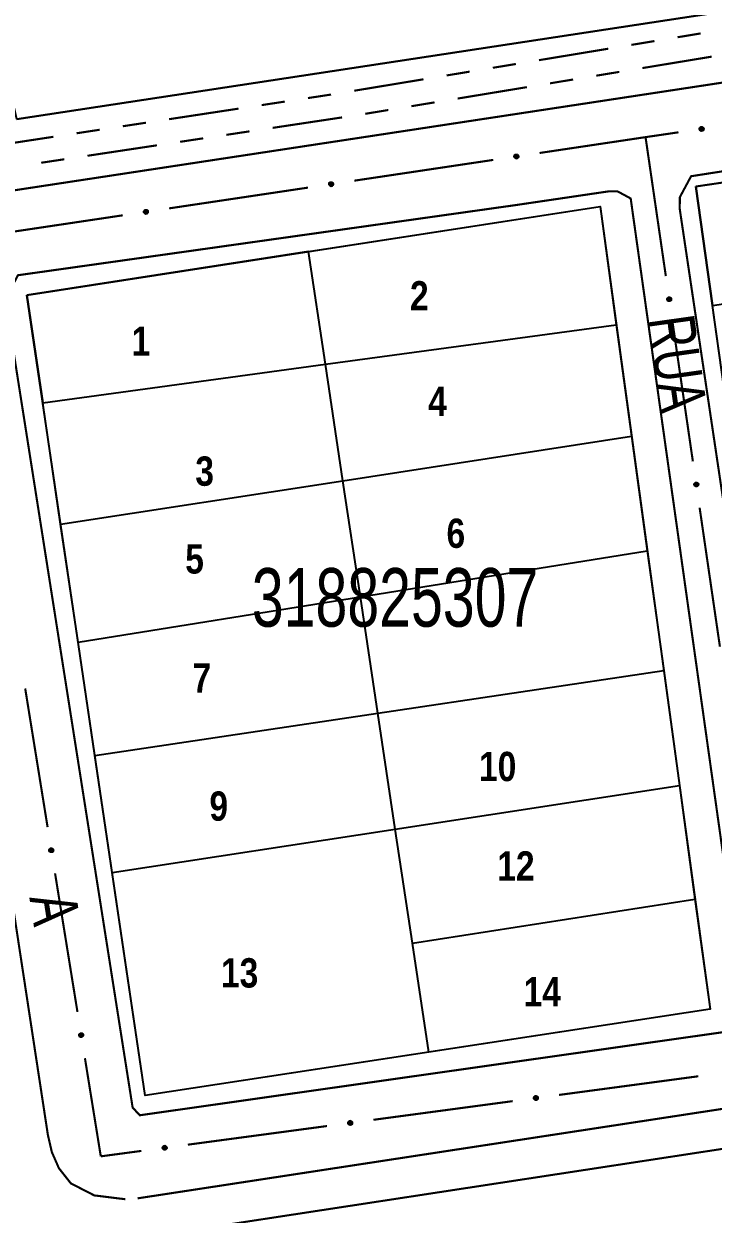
# Model space of a CAD drawing. Extents: x 203591 to 208218, y 4854879 to 4857795.
# Drawn here: x 204656.3 to 204715.2, y 4855234.4 to 4855336.1 of the extents above; entities that cross this region are included whole.
import ezdxf
from ezdxf.enums import TextEntityAlignment as Align

# ---------------------------------------------------------------- set-up
doc = ezdxf.new("R2010")
doc.units = 0
doc.header["$LTSCALE"] = 1.5
doc.header["$MEASUREMENT"] = 0
doc.linetypes.add('PHANTOMX2', pattern=[5, 2.5, -0.5, 0.5, -0.5, 0.5, -0.5])
for name, color, linetype in [('CD-MALHA-LOTES', 40, 'CONTINUOUS'), ('CD_TXT_QUADRA', 7, 'CONTINUOUS'), ('RU-QUADRAS', 210, 'CONTINUOUS'), ('SV-EIXO-RUA-PAV', 20, 'CONTINUOUS'), ('SV-RUA-NAO-PAV-S-GUIA-C-GUIA', 7, 'PHANTOMX2'), ('SV-RUA-PAVIM-S-GUIA-C-GUIA', 7, 'CONTINUOUS'), ('SV-TXT-RUA-PAV-S-GUIA-C-GUIA', 7, 'CONTINUOUS'), ('Th_NmrPorta', 7, 'CONTINUOUS')]:
    doc.layers.add(name, color=color, linetype=linetype)
doc.styles.add('ARIAL', font='ARIAL.TTF')
doc.styles.get("Standard").update_dxf_attribs({"font": 'swisscbo.ttf'})

msp = doc.modelspace()

# ---------------------------------------------------------------- linework, layer by layer
at = {"layer": 'CD-MALHA-LOTES', "linetype": 'Continuous', "flags": 128}
for points in [[(204655.72, 4855327.94), (204821.1, 4855353.14)], [(205336.35, 4855334.88), (204671.74, 4855233.19)], [(204738.48, 4855325.82), (204713.74, 4855322.18)], [(204713.74, 4855322.18), (204715.16, 4855312.03)], [(204680.64, 4855316.63), (204705.56, 4855320.47)], [(204705.56, 4855320.47), (204706.94, 4855310.37)], [(204680.64, 4855316.63), (204656.58, 4855312.92)], [(204682.09, 4855307), (204680.64, 4855316.63)], [(204715.16, 4855312.03), (204739.9, 4855315.78)], [(204656.58, 4855312.92), (204657.94, 4855303.72)], [(204716.55, 4855302.12), (204715.16, 4855312.03)], [(204682.09, 4855307), (204706.94, 4855310.37)], [(204706.94, 4855310.37), (204708.24, 4855300.86)], [(204657.94, 4855303.72), (204682.09, 4855307)], [(204683.58, 4855297.05), (204682.09, 4855307)], [(204659.47, 4855293.33), (204657.94, 4855303.72)], [(204683.58, 4855297.05), (204708.24, 4855300.86)], [(204708.24, 4855300.86), (204709.58, 4855291.07)], [(204659.47, 4855293.33), (204683.58, 4855297.05)], [(204685.08, 4855287.13), (204683.58, 4855297.05)], [(204660.96, 4855283.25), (204659.47, 4855293.33)], [(204685.08, 4855287.13), (204709.58, 4855291.07)], [(204709.58, 4855291.07), (204710.99, 4855280.84)], [(204660.96, 4855283.25), (204685.08, 4855287.13)], [(204686.57, 4855277.19), (204685.08, 4855287.13)], [(204662.39, 4855273.57), (204660.96, 4855283.25)], [(204686.57, 4855277.19), (204710.99, 4855280.84)], [(204710.99, 4855280.84), (204712.33, 4855271.02)], [(204662.39, 4855273.57), (204686.57, 4855277.19)], [(204688.06, 4855267.29), (204686.57, 4855277.19)], [(204663.87, 4855263.57), (204662.39, 4855273.57)], [(204688.06, 4855267.29), (204712.33, 4855271.02)], [(204712.33, 4855271.02), (204713.66, 4855261.31)], [(204663.87, 4855263.57), (204688.06, 4855267.29)], [(204689.53, 4855257.54), (204688.06, 4855267.29)], [(204665.32, 4855253.75), (204663.87, 4855263.57)], [(204689.53, 4855257.54), (204713.66, 4855261.31)], [(204713.66, 4855261.31), (204714.95, 4855251.91)], [(204690.93, 4855248.23), (204689.53, 4855257.54)], [(204666.69, 4855244.51), (204665.32, 4855253.75)], [(204714.95, 4855251.91), (204690.93, 4855248.23)], [(204690.93, 4855248.23), (204666.69, 4855244.51)]]:
    msp.add_lwpolyline(points, dxfattribs=at)
at = {"layer": 'RU-QUADRAS', "color": 6, "linetype": 'Continuous'}
for points in [[(204547.36, 4855385.95), (204551.4, 4855388.58), (204548.94, 4855392.1), (204550, 4855394.9), (204635.49, 4855407.78), (204656.53, 4855410.63), (204661.68, 4855380.31), (204664.85, 4855380.81), (204659.82, 4855411.13), (204753.86, 4855425.28), (204831.71, 4855435.78), (205243.14, 4855499.43), (205252.37, 4855496.45), (205347, 4855512.18), (205352.03, 4855428.25), (204822.09, 4855347.88), (204821.1, 4855353.14), (204655.72, 4855327.94), (204655.01, 4855331.08), (204597.05, 4855320.81), (204560.71, 4855374.54), (204557.02, 4855371.9)], [(204713.74, 4855322.18), (204763.01, 4855329.44), (204772.4, 4855260.88), (204723.42, 4855253.05)], [(204656.58, 4855312.92), (204705.56, 4855320.47), (204714.95, 4855251.91), (204666.69, 4855244.51)]]:
    msp.add_lwpolyline(points, close=True, dxfattribs=at)
msp.add_lwpolyline([(204671.74, 4855233.19), (205349.53, 4855336.89), (205371.1, 4855089.17), (205374.06, 4855058.83), (205373.76, 4855056.38, -0.2098970509), (205368.65, 4855051.04, -0.101494221), (205355.18, 4855045.65), (205311.87, 4855038.63), (205310.88, 4855041.34), (205273.01, 4855035.5), (205273.43, 4855033.22), (205000.47, 4854990.15), (205000.49, 4854989.01), (204989.08, 4854987.74), (204988.92, 4854989.2), (204842.03, 4854964.17), (204815.26, 4855011.65), (204825.16, 4855013.03)], format="xyb", close=True, dxfattribs=at)
at = {"layer": 'SV-EIXO-RUA-PAV', "const_width": 0.18, "flags": 128}
for points in [[(204700.384419, 4855325.055795), (204709.285441, 4855326.386887)], [(204709.285441, 4855326.386887), (204709.44, 4855326.41)], [(204709.44, 4855326.41), (204712.253586, 4855326.822904)], [(204709.44, 4855326.41), (204711.172477, 4855314.53572)], [(204684.56038, 4855322.689408), (204696.428409, 4855324.464198)], [(204668.73634, 4855320.323022), (204680.60437, 4855322.097812)], [(204652.912301, 4855317.956635), (204664.780331, 4855319.731425)], [(204711.749969, 4855310.577627), (204713.482446, 4855298.703347)], [(204714.059938, 4855294.745254), (204715.792415, 4855282.870974)], [(204658.354952, 4855267.453269), (204656.441117, 4855279.299671)], [(204660.906734, 4855251.658067), (204658.992898, 4855263.504469)], [(204662.9, 4855239.32), (204661.544679, 4855247.709267)], [(204713.945333, 4855246.162938), (204702.051728, 4855244.568528)], [(204698.087192, 4855244.037058), (204686.193587, 4855242.442647)], [(204682.229052, 4855241.911177), (204670.335446, 4855240.316766)], [(204663.397509, 4855239.386693), (204662.9, 4855239.32)], [(204666.370911, 4855239.785296), (204663.397509, 4855239.386693)]]:
    msp.add_lwpolyline(points, dxfattribs=at)
at = {"layer": 'SV-EIXO-RUA-PAV', "flags": 128}
for points in [[(204714.07425, 4855327.201352), (204714.102886, 4855327.241), (204714.135606, 4855327.26922), (204714.16967, 4855327.284902), (204714.203384, 4855327.290911), (204714.238569, 4855327.293174), (204714.274545, 4855327.287629), (204714.313112, 4855327.27263), (204714.353086, 4855327.244182), (204714.379791, 4855327.208765), (204714.396953, 4855327.176191), (204714.405243, 4855327.141396), (204714.406868, 4855327.10718), (204714.399873, 4855327.07), (204714.384291, 4855327.031065), (204714.354713, 4855326.991561), (204714.322446, 4855326.964116), (204714.2891, 4855326.949812), (204714.254066, 4855326.941699), (204714.218118, 4855326.93982), (204714.182835, 4855326.945467), (204714.143661, 4855326.961226), (204714.105058, 4855326.990935), (204714.077317, 4855327.022805), (204714.062549, 4855327.055942), (204714.055338, 4855327.090612), (204714.05264, 4855327.125874), (204714.056708, 4855327.162271), (204714.07425, 4855327.201352)], [(204698.248033, 4855324.847616), (204698.276561, 4855324.887342), (204698.309203, 4855324.915651), (204698.343224, 4855324.931427), (204698.376922, 4855324.937528), (204698.4121, 4855324.939886), (204698.448092, 4855324.93444), (204698.486699, 4855324.919546), (204698.526751, 4855324.891208), (204698.553553, 4855324.855863), (204698.570803, 4855324.823337), (204698.579188, 4855324.788564), (204698.580907, 4855324.754352), (204698.574013, 4855324.717154), (204698.558537, 4855324.678176), (204698.529068, 4855324.638592), (204698.496876, 4855324.611058), (204698.463569, 4855324.596664), (204698.428558, 4855324.588456), (204698.392615, 4855324.586478), (204698.357316, 4855324.592028), (204698.318099, 4855324.60768), (204698.279416, 4855324.637285), (204698.251587, 4855324.669078), (204698.236729, 4855324.702175), (204698.229424, 4855324.736826), (204698.226629, 4855324.77208), (204698.230598, 4855324.808487), (204698.248033, 4855324.847616)], [(204682.423993, 4855322.48123), (204682.452522, 4855322.520956), (204682.485164, 4855322.549265), (204682.519185, 4855322.56504), (204682.552883, 4855322.571141), (204682.588061, 4855322.5735), (204682.624052, 4855322.568053), (204682.66266, 4855322.553159), (204682.702711, 4855322.524821), (204682.729514, 4855322.489477), (204682.746764, 4855322.45695), (204682.755149, 4855322.422178), (204682.756868, 4855322.387966), (204682.749974, 4855322.350767), (204682.734498, 4855322.31179), (204682.705029, 4855322.272206), (204682.672837, 4855322.244672), (204682.639529, 4855322.230277), (204682.604518, 4855322.222069), (204682.568576, 4855322.220091), (204682.533277, 4855322.225642), (204682.49406, 4855322.241294), (204682.455376, 4855322.270898), (204682.427548, 4855322.302692), (204682.41269, 4855322.335788), (204682.405385, 4855322.370439), (204682.40259, 4855322.405693), (204682.406559, 4855322.442101), (204682.423993, 4855322.48123)], [(204666.599954, 4855320.114843), (204666.628483, 4855320.154569), (204666.661125, 4855320.182878), (204666.695146, 4855320.198653), (204666.728844, 4855320.204755), (204666.764022, 4855320.207113), (204666.800013, 4855320.201666), (204666.838621, 4855320.186773), (204666.878672, 4855320.158435), (204666.905475, 4855320.12309), (204666.922725, 4855320.090564), (204666.93111, 4855320.055791), (204666.932829, 4855320.021579), (204666.925935, 4855319.984381), (204666.910459, 4855319.945403), (204666.880989, 4855319.905819), (204666.848798, 4855319.878285), (204666.81549, 4855319.863891), (204666.780479, 4855319.855682), (204666.744536, 4855319.853705), (204666.709237, 4855319.859255), (204666.670021, 4855319.874907), (204666.631337, 4855319.904511), (204666.603509, 4855319.936305), (204666.588651, 4855319.969402), (204666.581345, 4855320.004052), (204666.578551, 4855320.039307), (204666.58252, 4855320.075714), (204666.599954, 4855320.114843)], [(204711.549407, 4855312.714741), (204711.589031, 4855312.686072), (204711.617224, 4855312.653329), (204711.632877, 4855312.619252), (204711.638858, 4855312.585532), (204711.641092, 4855312.550346), (204711.635516, 4855312.514374), (204711.620485, 4855312.47582), (204711.592005, 4855312.43587), (204711.556565, 4855312.409194), (204711.523977, 4855312.392059), (204711.489175, 4855312.383798), (204711.454957, 4855312.382201), (204711.417783, 4855312.389228), (204711.378861, 4855312.404842), (204711.339382, 4855312.434453), (204711.311963, 4855312.466743), (204711.297688, 4855312.500101), (204711.289604, 4855312.535141), (204711.287755, 4855312.571091), (204711.293431, 4855312.60637), (204711.309223, 4855312.64553), (204711.338965, 4855312.684108), (204711.370857, 4855312.711823), (204711.404007, 4855312.726563), (204711.438683, 4855312.733745), (204711.473947, 4855312.736414), (204711.51034, 4855312.732315), (204711.549407, 4855312.714741)], [(204713.859376, 4855296.882368), (204713.899, 4855296.853698), (204713.927193, 4855296.820956), (204713.942847, 4855296.786879), (204713.948827, 4855296.753159), (204713.951061, 4855296.717973), (204713.945486, 4855296.682001), (204713.930454, 4855296.643447), (204713.901974, 4855296.603496), (204713.866534, 4855296.57682), (204713.833946, 4855296.559686), (204713.799144, 4855296.551425), (204713.764926, 4855296.549828), (204713.727752, 4855296.556855), (204713.68883, 4855296.572469), (204713.649352, 4855296.60208), (204713.621933, 4855296.634369), (204713.607657, 4855296.667728), (204713.599573, 4855296.702768), (204713.597724, 4855296.738718), (204713.6034, 4855296.773997), (204713.619192, 4855296.813157), (204713.648934, 4855296.851735), (204713.680827, 4855296.87945), (204713.713976, 4855296.89419), (204713.748652, 4855296.901372), (204713.783916, 4855296.904041), (204713.820309, 4855296.899942), (204713.859376, 4855296.882368)], [(204658.588169, 4855265.319471), (204658.548111, 4855265.347532), (204658.519421, 4855265.37984), (204658.503248, 4855265.413673), (204658.496752, 4855265.447298), (204658.493981, 4855265.482446), (204658.499005, 4855265.518498), (204658.513445, 4855265.557278), (204658.541312, 4855265.597659), (204658.57634, 4855265.624874), (204658.608662, 4855265.642504), (204658.643333, 4855265.651297), (204658.677523, 4855265.653416), (204658.7148, 4855265.646959), (204658.753956, 4855265.631942), (204658.793883, 4855265.602938), (204658.821792, 4855265.571071), (204658.836576, 4855265.537935), (204658.845195, 4855265.503023), (204658.847594, 4855265.467106), (204658.842458, 4855265.431744), (204658.827266, 4855265.392347), (204658.798118, 4855265.353319), (204658.766652, 4855265.325119), (204658.733732, 4855265.309874), (204658.69917, 4855265.302163), (204658.663951, 4855265.298955), (204658.627499, 4855265.302497), (204658.588169, 4855265.319471)], [(204661.13995, 4855249.524269), (204661.099892, 4855249.55233), (204661.071202, 4855249.584637), (204661.055029, 4855249.618471), (204661.048533, 4855249.652095), (204661.045762, 4855249.687243), (204661.050786, 4855249.723296), (204661.065226, 4855249.762076), (204661.093093, 4855249.802457), (204661.128121, 4855249.829672), (204661.160443, 4855249.847302), (204661.195114, 4855249.856094), (204661.229304, 4855249.858214), (204661.266581, 4855249.851757), (204661.305737, 4855249.836739), (204661.345664, 4855249.807736), (204661.373573, 4855249.775869), (204661.388357, 4855249.742733), (204661.396976, 4855249.707821), (204661.399375, 4855249.671903), (204661.394239, 4855249.636542), (204661.379047, 4855249.597145), (204661.349899, 4855249.558116), (204661.318434, 4855249.529917), (204661.285514, 4855249.514672), (204661.250951, 4855249.506961), (204661.215732, 4855249.503753), (204661.17928, 4855249.507294), (204661.13995, 4855249.524269)], [(204700.226493, 4855244.212779), (204700.197365, 4855244.17349), (204700.164297, 4855244.14568), (204700.13004, 4855244.130423), (204700.096253, 4855244.124834), (204700.061043, 4855244.12301), (204700.025139, 4855244.129002), (204699.986762, 4855244.144481), (204699.947145, 4855244.173423), (204699.920883, 4855244.209171), (204699.904128, 4855244.241955), (204699.896272, 4855244.276851), (204699.895073, 4855244.311085), (204699.902531, 4855244.348175), (204699.918596, 4855244.386913), (204699.948663, 4855244.426045), (204699.981269, 4855244.453087), (204700.014791, 4855244.466974), (204700.049923, 4855244.47465), (204700.085892, 4855244.476082), (204700.121103, 4855244.469996), (204700.160077, 4855244.45375), (204700.198307, 4855244.423562), (204700.225649, 4855244.39135), (204700.240003, 4855244.358031), (204700.246781, 4855244.323274), (204700.249041, 4855244.287981), (204700.244519, 4855244.251638), (204700.226493, 4855244.212779)], [(204684.368352, 4855242.086898), (204684.339224, 4855242.047609), (204684.306156, 4855242.019799), (204684.271899, 4855242.004542), (204684.238112, 4855241.998953), (204684.202902, 4855241.997129), (204684.166998, 4855242.003122), (204684.128621, 4855242.0186), (204684.089004, 4855242.047543), (204684.062742, 4855242.08329), (204684.045987, 4855242.116075), (204684.038131, 4855242.15097), (204684.036932, 4855242.185204), (204684.04439, 4855242.222294), (204684.060455, 4855242.261032), (204684.090522, 4855242.300164), (204684.123129, 4855242.327206), (204684.156651, 4855242.341093), (204684.191782, 4855242.348769), (204684.227751, 4855242.350201), (204684.262962, 4855242.344115), (204684.301936, 4855242.32787), (204684.340166, 4855242.297682), (204684.367508, 4855242.265469), (204684.381862, 4855242.232151), (204684.388641, 4855242.197393), (204684.3909, 4855242.1621), (204684.386379, 4855242.125758), (204684.368352, 4855242.086898)], [(204668.510211, 4855239.961017), (204668.481083, 4855239.921729), (204668.448015, 4855239.893918), (204668.413758, 4855239.878661), (204668.379971, 4855239.873073), (204668.344762, 4855239.871248), (204668.308857, 4855239.877241), (204668.27048, 4855239.892719), (204668.230863, 4855239.921662), (204668.204601, 4855239.957409), (204668.187846, 4855239.990194), (204668.17999, 4855240.02509), (204668.178791, 4855240.059324), (204668.186249, 4855240.096413), (204668.202314, 4855240.135152), (204668.232382, 4855240.174283), (204668.264988, 4855240.201325), (204668.29851, 4855240.215213), (204668.333641, 4855240.222888), (204668.36961, 4855240.22432), (204668.404821, 4855240.218235), (204668.443795, 4855240.201989), (204668.482025, 4855240.171801), (204668.509367, 4855240.139588), (204668.523721, 4855240.10627), (204668.5305, 4855240.071512), (204668.532759, 4855240.03622), (204668.528238, 4855239.999877), (204668.510211, 4855239.961017)]]:
    msp.add_lwpolyline(points, close=True, dxfattribs=at)
for points in [[(204714.05264, 4855327.125874), (204714.379791, 4855327.208765)], [(204714.055338, 4855327.090612), (204714.396953, 4855327.176191)], [(204714.056708, 4855327.162271), (204714.353086, 4855327.244182)], [(204714.057577, 4855327.109877), (204714.383191, 4855327.19352)], [(204714.059375, 4855327.144619), (204714.361839, 4855327.226244)], [(204714.061577, 4855327.073227), (204714.399737, 4855327.155953)], [(204714.062549, 4855327.055942), (204714.405243, 4855327.141396)], [(204714.066572, 4855327.180154), (204714.329885, 4855327.256033)], [(204714.073478, 4855327.039117), (204714.403142, 4855327.123353)], [(204714.07425, 4855327.201352), (204714.313112, 4855327.27263)], [(204714.077317, 4855327.022805), (204714.406868, 4855327.10718)], [(204714.090726, 4855327.222315), (204714.286572, 4855327.278639)], [(204714.09348, 4855327.006194), (204714.398843, 4855327.086865)], [(204714.102886, 4855327.241), (204714.274545, 4855327.287629)], [(204714.105058, 4855326.990935), (204714.399873, 4855327.07)], [(204714.121469, 4855327.257167), (204714.247941, 4855327.28814)], [(204714.127937, 4855326.978152), (204714.389144, 4855327.049584)], [(204714.135606, 4855327.26922), (204714.238569, 4855327.293174)], [(204714.143661, 4855326.961226), (204714.384291, 4855327.031065)], [(204714.168351, 4855326.9565), (204714.361894, 4855327.009727)], [(204714.182835, 4855326.945467), (204714.354713, 4855326.991561)], [(204714.204678, 4855326.943902), (204714.332303, 4855326.976423)], [(204714.218118, 4855326.93982), (204714.322446, 4855326.964116)], [(204698.226629, 4855324.77208), (204698.553553, 4855324.855863)], [(204698.229424, 4855324.736826), (204698.570803, 4855324.823337)], [(204698.230598, 4855324.808487), (204698.526751, 4855324.891208)], [(204698.23161, 4855324.756096), (204698.556994, 4855324.840628)], [(204698.233312, 4855324.790843), (204698.535553, 4855324.873293)], [(204698.235709, 4855324.719458), (204698.573643, 4855324.803106)], [(204698.236729, 4855324.702175), (204698.579188, 4855324.788564)], [(204698.240413, 4855324.826398), (204698.503517, 4855324.902995)], [(204698.247704, 4855324.685379), (204698.577137, 4855324.770516)], [(204698.248033, 4855324.847616), (204698.486699, 4855324.919546)], [(204698.251587, 4855324.669078), (204698.580907, 4855324.754352)], [(204698.264451, 4855324.868624), (204698.460143, 4855324.925482)], [(204698.267796, 4855324.652512), (204698.572938, 4855324.734016)], [(204698.276561, 4855324.887342), (204698.448092, 4855324.93444)], [(204698.279416, 4855324.637285), (204698.574013, 4855324.717154)], [(204698.295099, 4855324.90356), (204698.421487, 4855324.934878)], [(204698.302329, 4855324.624563), (204698.56334, 4855324.696709)], [(204698.309203, 4855324.915651), (204698.4121, 4855324.939886)], [(204698.318099, 4855324.60768), (204698.558537, 4855324.678176)], [(204698.342802, 4855324.603022), (204698.536199, 4855324.656778)], [(204698.357316, 4855324.592028), (204698.529068, 4855324.638592)], [(204698.379163, 4855324.590523), (204698.506699, 4855324.623393)], [(204698.392615, 4855324.586478), (204698.496876, 4855324.611058)], [(204682.40259, 4855322.405693), (204682.729514, 4855322.489477)], [(204682.405385, 4855322.370439), (204682.746764, 4855322.45695)], [(204682.406559, 4855322.442101), (204682.702711, 4855322.524821)], [(204682.407571, 4855322.38971), (204682.732955, 4855322.474241)], [(204682.409273, 4855322.424457), (204682.711514, 4855322.506907)], [(204682.41167, 4855322.353071), (204682.749604, 4855322.43672)], [(204682.41269, 4855322.335788), (204682.755149, 4855322.422178)], [(204682.416374, 4855322.460011), (204682.679478, 4855322.536608)], [(204682.423665, 4855322.318993), (204682.753098, 4855322.404129)], [(204682.423993, 4855322.48123), (204682.66266, 4855322.553159)], [(204682.427548, 4855322.302692), (204682.756868, 4855322.387966)], [(204682.440412, 4855322.502237), (204682.636104, 4855322.559096)], [(204682.443757, 4855322.286125), (204682.748898, 4855322.367629)], [(204682.452522, 4855322.520956), (204682.624052, 4855322.568053)], [(204682.455376, 4855322.270898), (204682.749974, 4855322.350767)], [(204682.47106, 4855322.537174), (204682.597447, 4855322.568492)], [(204682.47829, 4855322.258177), (204682.739301, 4855322.330322)], [(204682.485164, 4855322.549265), (204682.588061, 4855322.5735)], [(204682.49406, 4855322.241294), (204682.734498, 4855322.31179)], [(204682.518763, 4855322.236635), (204682.71216, 4855322.290391)], [(204682.533277, 4855322.225642), (204682.705029, 4855322.272206)], [(204682.555124, 4855322.224137), (204682.68266, 4855322.257006)], [(204682.568576, 4855322.220091), (204682.672837, 4855322.244672)], [(204666.578551, 4855320.039307), (204666.905475, 4855320.12309)], [(204666.581345, 4855320.004052), (204666.922725, 4855320.090564)], [(204666.58252, 4855320.075714), (204666.878672, 4855320.158435)], [(204666.583532, 4855320.023323), (204666.908916, 4855320.107855)], [(204666.585234, 4855320.05807), (204666.887475, 4855320.14052)], [(204666.587631, 4855319.986685), (204666.925565, 4855320.070333)], [(204666.588651, 4855319.969402), (204666.93111, 4855320.055791)], [(204666.592334, 4855320.093624), (204666.855439, 4855320.170222)], [(204666.599626, 4855319.952606), (204666.929059, 4855320.037743)], [(204666.599954, 4855320.114843), (204666.838621, 4855320.186773)], [(204666.603509, 4855319.936305), (204666.932829, 4855320.021579)], [(204666.616373, 4855320.135851), (204666.812065, 4855320.192709)], [(204666.619718, 4855319.919739), (204666.924859, 4855320.001243)], [(204666.628483, 4855320.154569), (204666.800013, 4855320.201666)], [(204666.631337, 4855319.904511), (204666.925935, 4855319.984381)], [(204666.647021, 4855320.170787), (204666.773408, 4855320.202105)], [(204666.654251, 4855319.89179), (204666.915262, 4855319.963935)], [(204666.661125, 4855320.182878), (204666.764022, 4855320.207113)], [(204666.670021, 4855319.874907), (204666.910459, 4855319.945403)], [(204666.694724, 4855319.870249), (204666.88812, 4855319.924005)], [(204666.709237, 4855319.859255), (204666.880989, 4855319.905819)], [(204666.731085, 4855319.85775), (204666.858621, 4855319.890619)], [(204666.744536, 4855319.853705), (204666.848798, 4855319.878285)], [(204711.287755, 4855312.571091), (204711.311963, 4855312.466743)], [(204711.291848, 4855312.584528), (204711.324263, 4855312.456876)], [(204711.293431, 4855312.60637), (204711.339382, 4855312.434453)], [(204711.304476, 4855312.620844), (204711.357542, 4855312.427257)], [(204711.309223, 4855312.64553), (204711.378861, 4855312.404842)], [(204711.326162, 4855312.66124), (204711.397376, 4855312.399974)], [(204711.338965, 4855312.684108), (204711.417783, 4855312.389228)], [(204711.354233, 4855312.695673), (204711.434649, 4855312.390243)], [(204711.370857, 4855312.711823), (204711.454957, 4855312.382201)], [(204711.387172, 4855312.715648), (204711.471134, 4855312.385914)], [(204711.404007, 4855312.726563), (204711.489175, 4855312.383798)], [(204711.421293, 4855312.727521), (204711.503736, 4855312.389292)], [(204711.438683, 4855312.733745), (204711.523977, 4855312.392059)], [(204711.457946, 4855312.73149), (204711.541317, 4855312.405806)], [(204711.473947, 4855312.736414), (204711.556565, 4855312.409194)], [(204711.492687, 4855312.729664), (204711.574059, 4855312.427131)], [(204711.51034, 4855312.732315), (204711.592005, 4855312.43587)], [(204711.528215, 4855312.722437), (204711.603875, 4855312.459061)], [(204711.549407, 4855312.714741), (204711.620485, 4855312.47582)], [(204711.570356, 4855312.698248), (204711.626516, 4855312.502354)], [(204711.589031, 4855312.686072), (204711.635516, 4855312.514374)], [(204711.605183, 4855312.667476), (204711.63605, 4855312.540977)], [(204711.617224, 4855312.653329), (204711.641092, 4855312.550346)], [(204713.748652, 4855296.901372), (204713.833946, 4855296.559686)], [(204713.783916, 4855296.904041), (204713.866534, 4855296.57682)], [(204713.597724, 4855296.738718), (204713.621933, 4855296.634369)], [(204713.601817, 4855296.752154), (204713.634232, 4855296.624503)], [(204713.6034, 4855296.773997), (204713.649352, 4855296.60208)], [(204713.614445, 4855296.788471), (204713.667511, 4855296.594884)], [(204713.619192, 4855296.813157), (204713.68883, 4855296.572469)], [(204713.636131, 4855296.828867), (204713.707345, 4855296.567601)], [(204713.648934, 4855296.851735), (204713.727752, 4855296.556855)], [(204713.664202, 4855296.8633), (204713.744618, 4855296.55787)], [(204713.680827, 4855296.87945), (204713.764926, 4855296.549828)], [(204713.697141, 4855296.883275), (204713.781103, 4855296.553541)], [(204713.713976, 4855296.89419), (204713.799144, 4855296.551425)], [(204713.731262, 4855296.895148), (204713.813706, 4855296.556918)], [(204713.767915, 4855296.899117), (204713.851286, 4855296.573433)], [(204713.802656, 4855296.897291), (204713.884028, 4855296.594758)], [(204713.820309, 4855296.899942), (204713.901974, 4855296.603496)], [(204713.838185, 4855296.890063), (204713.913844, 4855296.626687)], [(204713.859376, 4855296.882368), (204713.930454, 4855296.643447)], [(204713.880325, 4855296.865875), (204713.936486, 4855296.669981)], [(204713.899, 4855296.853698), (204713.945486, 4855296.682001)], [(204713.915152, 4855296.835103), (204713.946019, 4855296.708604)], [(204713.927193, 4855296.820956), (204713.951061, 4855296.717973)], [(204658.519421, 4855265.37984), (204658.493981, 4855265.482446)], [(204658.531676, 4855265.365878), (204658.498879, 4855265.49189)], [(204658.548111, 4855265.347532), (204658.499005, 4855265.518498)], [(204658.56697, 4855265.335643), (204658.507821, 4855265.530655)], [(204658.588169, 4855265.319471), (204658.513445, 4855265.557278)], [(204658.609475, 4855265.312101), (204658.529798, 4855265.574289)], [(204658.627499, 4855265.302497), (204658.541312, 4855265.597659)], [(204658.64511, 4855265.305418), (204658.559122, 4855265.606671)], [(204658.663951, 4855265.298955), (204658.57634, 4855265.624874)], [(204658.679875, 4855265.304123), (204658.591534, 4855265.628494)], [(204658.69917, 4855265.302163), (204658.608662, 4855265.642504)], [(204658.716463, 4855265.308652), (204658.628857, 4855265.645581)], [(204658.733732, 4855265.309874), (204658.643333, 4855265.651297)], [(204658.750398, 4855265.321045), (204658.661404, 4855265.649457)], [(204658.766652, 4855265.325119), (204658.677523, 4855265.653416)], [(204658.783028, 4855265.341521), (204658.697951, 4855265.645686)], [(204658.798118, 4855265.353319), (204658.7148, 4855265.646959)], [(204658.810569, 4855265.376379), (204658.735368, 4855265.636527)], [(204658.827266, 4855265.392347), (204658.753956, 4855265.631942)], [(204658.831635, 4855265.417102), (204658.775615, 4855265.609855)], [(204658.842458, 4855265.431744), (204658.793883, 4855265.602938)], [(204658.843706, 4855265.453608), (204658.809344, 4855265.580749)], [(204658.847594, 4855265.467106), (204658.821792, 4855265.571071)], [(204661.071202, 4855249.584637), (204661.045762, 4855249.687243)], [(204661.083458, 4855249.570676), (204661.05066, 4855249.696688)], [(204661.099892, 4855249.55233), (204661.050786, 4855249.723296)], [(204661.118751, 4855249.54044), (204661.059602, 4855249.735452)], [(204661.13995, 4855249.524269), (204661.065226, 4855249.762076)], [(204661.161256, 4855249.516899), (204661.081579, 4855249.779087)], [(204661.17928, 4855249.507294), (204661.093093, 4855249.802457)], [(204661.196891, 4855249.510216), (204661.110903, 4855249.811469)], [(204661.215732, 4855249.503753), (204661.128121, 4855249.829672)], [(204661.231656, 4855249.508921), (204661.143315, 4855249.833292)], [(204661.250951, 4855249.506961), (204661.160443, 4855249.847302)], [(204661.268244, 4855249.51345), (204661.180638, 4855249.850379)], [(204661.285514, 4855249.514672), (204661.195114, 4855249.856094)], [(204661.302179, 4855249.525843), (204661.213185, 4855249.854255)], [(204661.318434, 4855249.529917), (204661.229304, 4855249.858214)], [(204661.334809, 4855249.546319), (204661.249732, 4855249.850484)], [(204661.349899, 4855249.558116), (204661.266581, 4855249.851757)], [(204661.362351, 4855249.581177), (204661.28715, 4855249.841324)], [(204661.379047, 4855249.597145), (204661.305737, 4855249.836739)], [(204661.383416, 4855249.6219), (204661.327396, 4855249.814653)], [(204661.394239, 4855249.636542), (204661.345664, 4855249.807736)], [(204661.395487, 4855249.658406), (204661.361125, 4855249.785547)], [(204661.399375, 4855249.671903), (204661.373573, 4855249.775869)], [(204700.225649, 4855244.39135), (204699.895073, 4855244.311085)], [(204700.240003, 4855244.358031), (204699.896272, 4855244.276851)], [(204700.229284, 4855244.374992), (204699.898597, 4855244.294866)], [(204700.24076, 4855244.340735), (204699.901596, 4855244.262227)], [(204700.198307, 4855244.423562), (204699.902531, 4855244.348175)], [(204700.209694, 4855244.40816), (204699.90335, 4855244.331298)], [(204700.246781, 4855244.323274), (204699.904128, 4855244.241955)], [(204700.175589, 4855244.43663), (204699.913513, 4855244.368456)], [(204700.244303, 4855244.304038), (204699.917673, 4855244.224457)], [(204700.160077, 4855244.45375), (204699.918596, 4855244.386913)], [(204700.249041, 4855244.287981), (204699.920883, 4855244.209171)], [(204700.242073, 4855244.269321), (204699.938616, 4855244.191469)], [(204700.135448, 4855244.458783), (204699.941257, 4855244.40797)], [(204700.244519, 4855244.251638), (204699.947145, 4855244.173423)], [(204700.121103, 4855244.469996), (204699.948663, 4855244.426045)], [(204700.234434, 4855244.233879), (204699.970197, 4855244.161285)], [(204700.09928, 4855244.471832), (204699.97126, 4855244.440903)], [(204700.085892, 4855244.476082), (204699.981269, 4855244.453087)], [(204700.226493, 4855244.212779), (204699.986762, 4855244.144481)], [(204700.209757, 4855244.192023), (204700.013224, 4855244.138142)], [(204700.197365, 4855244.17349), (204700.025139, 4855244.129002)], [(204700.178583, 4855244.157555), (204700.051734, 4855244.12816)], [(204700.164297, 4855244.14568), (204700.061043, 4855244.12301)], [(204684.367508, 4855242.265469), (204684.036932, 4855242.185204)], [(204684.381862, 4855242.232151), (204684.038131, 4855242.15097)], [(204684.371143, 4855242.249111), (204684.040456, 4855242.168985)], [(204684.382619, 4855242.214854), (204684.043455, 4855242.136346)], [(204684.340166, 4855242.297682), (204684.04439, 4855242.222294)], [(204684.351553, 4855242.28228), (204684.045209, 4855242.205418)], [(204684.388641, 4855242.197393), (204684.045987, 4855242.116075)], [(204684.317448, 4855242.310749), (204684.055372, 4855242.242575)], [(204684.386162, 4855242.178158), (204684.059532, 4855242.098576)], [(204684.301936, 4855242.32787), (204684.060455, 4855242.261032)], [(204684.3909, 4855242.1621), (204684.062742, 4855242.08329)], [(204684.383932, 4855242.143441), (204684.080475, 4855242.065589)], [(204684.277307, 4855242.332903), (204684.083116, 4855242.282089)], [(204684.386379, 4855242.125758), (204684.089004, 4855242.047543)], [(204684.262962, 4855242.344115), (204684.090522, 4855242.300164)], [(204684.376293, 4855242.107998), (204684.112056, 4855242.035404)], [(204684.241139, 4855242.345952), (204684.11312, 4855242.315023)], [(204684.227751, 4855242.350201), (204684.123129, 4855242.327206)], [(204684.368352, 4855242.086898), (204684.128621, 4855242.0186)], [(204684.351616, 4855242.066142), (204684.155083, 4855242.012261)], [(204684.339224, 4855242.047609), (204684.166998, 4855242.003122)], [(204684.320442, 4855242.031675), (204684.193593, 4855242.002279)], [(204684.306156, 4855242.019799), (204684.202902, 4855241.997129)], [(204668.509367, 4855240.139588), (204668.178791, 4855240.059324)], [(204668.523721, 4855240.10627), (204668.17999, 4855240.02509)], [(204668.513002, 4855240.12323), (204668.182315, 4855240.043105)], [(204668.524478, 4855240.088974), (204668.185314, 4855240.010465)], [(204668.482025, 4855240.171801), (204668.186249, 4855240.096413)], [(204668.493412, 4855240.156399), (204668.187068, 4855240.079537)], [(204668.5305, 4855240.071512), (204668.187846, 4855239.990194)], [(204668.459307, 4855240.184869), (204668.197231, 4855240.116694)], [(204668.528021, 4855240.052277), (204668.201391, 4855239.972695)], [(204668.443795, 4855240.201989), (204668.202314, 4855240.135152)], [(204668.532759, 4855240.03622), (204668.204601, 4855239.957409)], [(204668.525791, 4855240.01756), (204668.222334, 4855239.939708)], [(204668.419166, 4855240.207022), (204668.224975, 4855240.156208)], [(204668.528238, 4855239.999877), (204668.230863, 4855239.921662)], [(204668.404821, 4855240.218235), (204668.232382, 4855240.174283)], [(204668.518152, 4855239.982118), (204668.253915, 4855239.909523)], [(204668.382998, 4855240.220071), (204668.254979, 4855240.189142)], [(204668.36961, 4855240.22432), (204668.264988, 4855240.201325)], [(204668.510211, 4855239.961017), (204668.27048, 4855239.892719)], [(204668.493475, 4855239.940261), (204668.296943, 4855239.88638)], [(204668.481083, 4855239.921729), (204668.308857, 4855239.877241)], [(204668.462301, 4855239.905794), (204668.335452, 4855239.876399)], [(204668.448015, 4855239.893918), (204668.344762, 4855239.871248)]]:
    msp.add_lwpolyline(points, dxfattribs=at)
at = {"layer": 'SV-RUA-NAO-PAV-S-GUIA-C-GUIA', "const_width": 0.18, "flags": 128}
for points in [[(204708.228044, 4855334.292447), (204710.201214, 4855334.618946)], [(204712.174384, 4855334.945444), (204714.147553, 4855335.271943)], [(204700.335365, 4855332.986453), (204706.254875, 4855333.965949)], [(204696.389026, 4855332.333456), (204698.362196, 4855332.659954)], [(204715.092034, 4855333.28893), (204709.172147, 4855332.311718)], [(204692.442687, 4855331.680459), (204694.415856, 4855332.006957)], [(204707.198852, 4855331.985981), (204705.225556, 4855331.660243)], [(204684.550008, 4855330.374464), (204690.469517, 4855331.35396)], [(204699.30567, 4855330.683031), (204693.385783, 4855329.705819)], [(204703.252261, 4855331.334506), (204701.278965, 4855331.008768)], [(204676.644838, 4855329.147128), (204678.622079, 4855329.447984)], [(204680.599321, 4855329.748841), (204682.576563, 4855330.049697)], [(204691.412488, 4855329.380082), (204689.439192, 4855329.054344)], [(204668.73587, 4855327.943702), (204674.667596, 4855328.846271)], [(204687.465897, 4855328.728607), (204685.492601, 4855328.40287)], [(204664.781386, 4855327.341989), (204666.758628, 4855327.642846)], [(204683.516188, 4855328.096879), (204677.583217, 4855327.20253)], [(204652.917935, 4855325.536851), (204658.849661, 4855326.43942)], [(204660.826903, 4855326.740277), (204662.804144, 4855327.041133)], [(204675.60556, 4855326.904413), (204673.627903, 4855326.606297)], [(204667.694933, 4855325.711948), (204661.761962, 4855324.817598)], [(204671.650247, 4855326.30818), (204669.67259, 4855326.010064)], [(204659.784305, 4855324.519482), (204657.806649, 4855324.221366)]]:
    msp.add_lwpolyline(points, dxfattribs=at)
at = {"layer": 'SV-RUA-PAVIM-S-GUIA-C-GUIA', "const_width": 0.18, "flags": 128}
for points in [[(204733.3, 4855333.7), (204651.98, 4855321.33)], [(204647.6, 4855311.79), (204658.38, 4855241.15)], [(204666.04, 4855235.73), (204728.64, 4855245.31)], [(204658.38, 4855241.15), (204658.718392, 4855239.683872), (204659.324082, 4855238.301314), (204660.34306, 4855237.009644), (204662.344274, 4855235.981883), (204664.996284, 4855235.65495)]]:
    msp.add_lwpolyline(points, dxfattribs=at)
at = {"layer": 'SV-RUA-PAVIM-S-GUIA-C-GUIA', "linetype": 'Continuous', "const_width": 0.18, "flags": 128}
for points in [[(204752.81, 4855329.23), (204713.33, 4855323.07), (204712.37, 4855321.28), (204712.36, 4855320.28), (204722.55, 4855251.98), (204723.54, 4855251.42), (204728.35, 4855251.89), (204773.64, 4855259.11), (204764.54, 4855329.77), (204763.55, 4855330.59)], [(204698.32, 4855320.6), (204655.82, 4855314.61), (204654.97, 4855312.98), (204654.94, 4855311.3), (204665.62, 4855243.49), (204666.23, 4855242.83), (204716.55, 4855250), (204717.71, 4855250.93), (204717.79, 4855252.83), (204708.17, 4855321.17), (204707.06, 4855321.77), (204706.31, 4855321.78)]]:
    msp.add_lwpolyline(points, close=True, dxfattribs=at)

# ---------------------------------------------------------------- texts
at = {"layer": 'CD_TXT_QUADRA', "style": 'ARIAL', "width": 0.7}
msp.add_text('318825307', height=5, dxfattribs=at).set_placement((204675.806106, 4855284.582045))
at = {"layer": 'SV-TXT-RUA-PAV-S-GUIA-C-GUIA', "style": 'ARIAL', "width": 0.7}
for s, rotation, p in [('RUA', 278, (204709.59, 4855310.89)), ('A', 279, (204656.79, 4855261.44))]:
    msp.add_text(s, height=4, rotation=rotation, dxfattribs=at).set_placement(p)
at = {"layer": 'Th_NmrPorta', "color": 1}
for s, p in [('2', (204689.315339, 4855312.853917)), ('1', (204665.534433, 4855308.977539)), ('4', (204690.875339, 4855303.833917)), ('3', (204670.976131, 4855297.875383)), ('6', (204692.435339, 4855292.563917)), ('5', (204670.11378, 4855290.367855)), ('7', (204670.734433, 4855280.197539)), ('10', (204695.215339, 4855272.633917)), ('9', (204672.181549, 4855269.250604)), ('12', (204696.775339, 4855264.133917)), ('13', (204673.171549, 4855255.000604)), ('14', (204699.025339, 4855253.383917))]:
    msp.add_text(s, height=2.5, dxfattribs=at).set_placement(p, align=Align.MIDDLE_LEFT)

doc.saveas('drawing.dxf')
